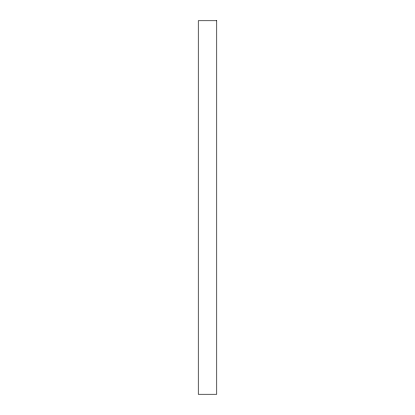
<?xml version="1.0" encoding="UTF-8"?>
<svg xmlns="http://www.w3.org/2000/svg" width="415" height="415" viewBox="0 0 415 415"><rect width="100%" height="100%" fill="white"/><g stroke="black" fill="none" stroke-linecap="round" stroke-linejoin="round"><path stroke-width="0.62" d="M216.744 20.75L198.256 20.75L198.256 394.25L216.744 394.25L216.744 20.75"/></g></svg>
